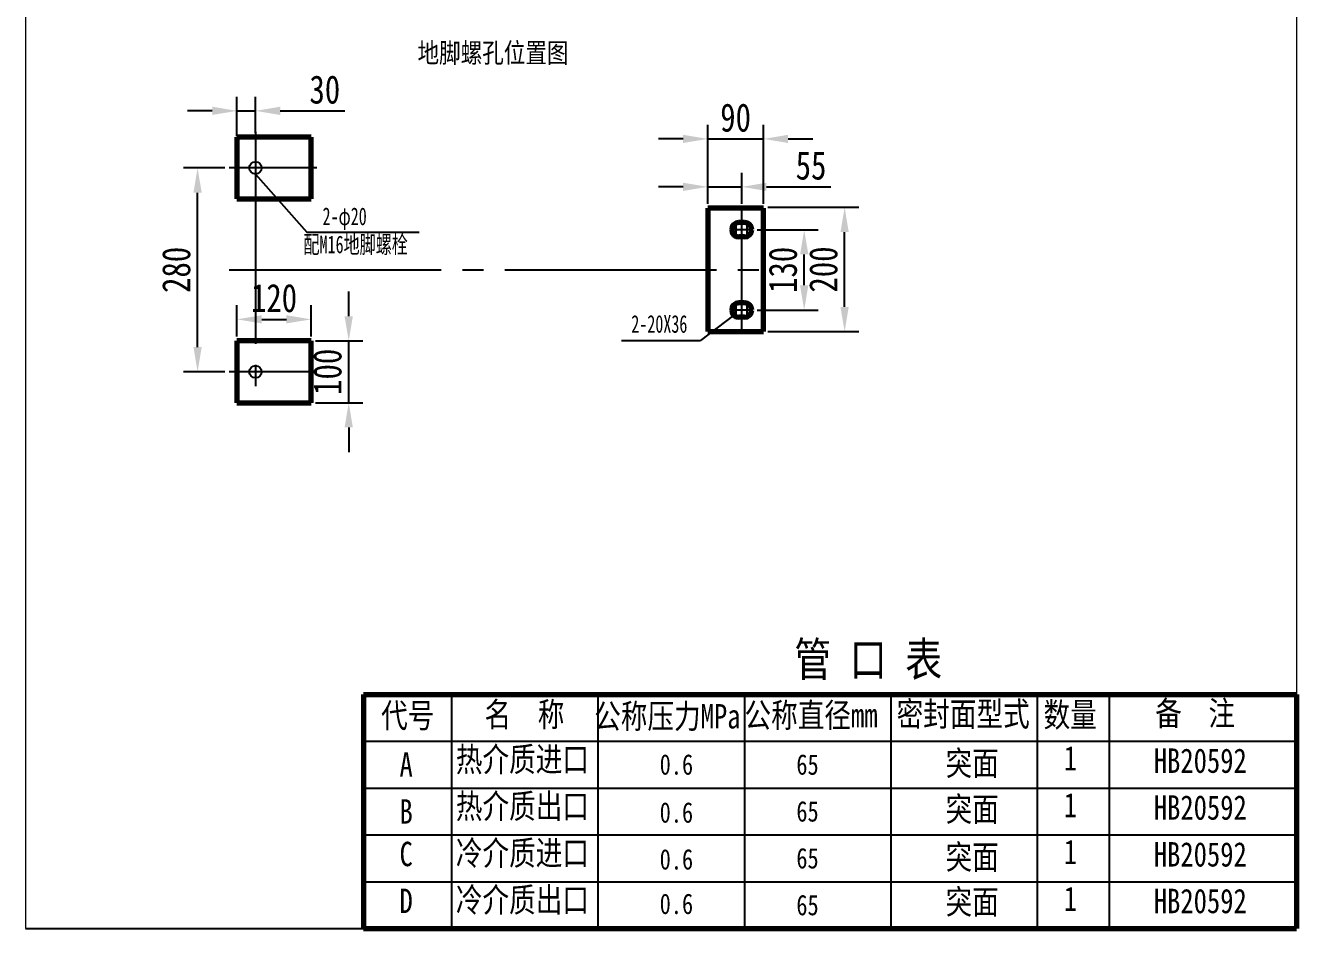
# Model space of a CAD drawing. Header units: millimetres. Extents: x -1351 to 1275, y 768 to 1047.
# Drawn here: x 1095.4 to 1275.4, y 768 to 896 of the extents above; entities that cross this region are included whole.
import ezdxf

# ---------------------------------------------------------------- set-up
doc = ezdxf.new("R2010")
doc.units = ezdxf.units.MM
doc.linetypes.add('EB_DASHDOT', pattern=[39, 30, -3, 3, -3])
doc.layers.get('0').update_dxf_attribs({"lineweight": 0})
doc.styles.add('HZTXT', font='TXT.SHX', dxfattribs={"width": 0.8, "bigfont": 'HZTXT.SHX'})
doc.styles.add('标准', font='SIMFANG.TTF', dxfattribs={"width": 0.667})
doc.dimstyles.new('副本STANDARD', dxfattribs={"dimtxt": 4, "dimasz": 3.5, "dimexe": 2, "dimexo": 0.625, "dimgap": 1, "dimtad": 1, "dimdec": 4, "dimdsep": 46, "dimtxsty": 'HZTXT', "dimcen": 0, "dimclrd": 256, "dimclre": 256, "dimclrt": 256, "dimadec": 0, "dimazin": 0, "dimtfac": 1, "dimtdec": 4, "dimtmove": 0, "dimatfit": 3, "dimfxl": 0, "dimtolj": 1, "dimtzin": 0, "dimarcsym": 0})

# ---------------------------------------------------------------- blocks, each defined once
blk = doc.blocks.new('*D295')
at = {"linetype": 'Continuous', "lineweight": -2}
for p, q in [((1125.31, 880.77), (1125.31, 885.86)), ((1127.93, 880.77), (1127.93, 885.86)), ((1121.81, 883.86), (1118.31, 883.86)), ((1125.31, 883.86), (1127.93, 883.86)), ((1131.43, 883.86), (1140.58, 883.86))]:
    blk.add_line(p, q, dxfattribs=at)
at = {"linetype": 'Continuous'}
for points in [[(1121.81, 884.45), (1121.81, 883.28), (1125.31, 883.86)], [(1131.43, 884.45), (1131.43, 883.28), (1127.93, 883.86)]]:
    blk.add_solid(points, dxfattribs=at)
at = {"layer": 'Defpoints', "color": 0, "linetype": 'Continuous'}
for p in [(1127.93, 883.86), (1125.31, 880.15), (1127.93, 880.15)]:
    blk.add_point(p, dxfattribs=at)
at = {"linetype": 'Continuous', "lineweight": 25, "insert": (1137.75, 886.86), "char_height": 4, "attachment_point": 5, "style": 'HZTXT'}
blk.add_mtext('\\A1;\\fFangSong_GB2312;30', dxfattribs=at)
blk = doc.blocks.new('*D296')
at = {"linetype": 'Continuous', "lineweight": -2}
for p, q in [((1191.98, 870.71), (1191.98, 875.1)), ((1196.79, 870.71), (1196.79, 875.1)), ((1188.48, 873.1), (1184.98, 873.1)), ((1191.98, 873.1), (1196.79, 873.1)), ((1200.29, 873.1), (1209.41, 873.1))]:
    blk.add_line(p, q, dxfattribs=at)
at = {"linetype": 'Continuous'}
for points in [[(1188.48, 873.68), (1188.48, 872.52), (1191.98, 873.1)], [(1200.29, 873.68), (1200.29, 872.52), (1196.79, 873.1)]]:
    blk.add_solid(points, dxfattribs=at)
at = {"layer": 'Defpoints', "color": 0, "linetype": 'Continuous'}
for p in [(1196.79, 873.1), (1191.98, 870.09), (1196.79, 870.09)]:
    blk.add_point(p, dxfattribs=at)
at = {"linetype": 'Continuous', "lineweight": 25, "insert": (1206.6, 876.1), "char_height": 4, "attachment_point": 5, "style": 'HZTXT'}
blk.add_mtext('\\A1;\\fFangSong_GB2312;55', dxfattribs=at)
blk = doc.blocks.new('*D297')
at = {"linetype": 'Continuous', "lineweight": -2}
for p, q in [((1198.99, 867.02), (1207.63, 867.02)), ((1205.63, 859.15), (1205.63, 863.52)), ((1198.99, 855.65), (1207.63, 855.65))]:
    blk.add_line(p, q, dxfattribs=at)
at = {"linetype": 'Continuous'}
for points in [[(1205.05, 863.52), (1206.22, 863.52), (1205.63, 867.02)], [(1205.05, 859.15), (1206.22, 859.15), (1205.63, 855.65)]]:
    blk.add_solid(points, dxfattribs=at)
at = {"layer": 'Defpoints', "color": 0, "linetype": 'Continuous'}
for p in [(1198.37, 867.02), (1205.63, 867.02), (1198.37, 855.65)]:
    blk.add_point(p, dxfattribs=at)
at = {"linetype": 'Continuous', "lineweight": 25, "insert": (1202.63, 861.34), "char_height": 4, "attachment_point": 5, "rotation": 90, "style": 'HZTXT'}
blk.add_mtext('\\A1;\\fFangSong_GB2312;130', dxfattribs=at)
blk = doc.blocks.new('*D298')
at = {"linetype": 'Continuous', "lineweight": -2}
for p, q in [((1125.31, 851.9), (1125.31, 856.33)), ((1135.81, 851.9), (1135.81, 856.33)), ((1128.81, 854.33), (1132.31, 854.33))]:
    blk.add_line(p, q, dxfattribs=at)
at = {"linetype": 'Continuous'}
for points in [[(1128.81, 854.91), (1128.81, 853.75), (1125.31, 854.33)], [(1132.31, 854.91), (1132.31, 853.75), (1135.81, 854.33)]]:
    blk.add_solid(points, dxfattribs=at)
at = {"layer": 'Defpoints', "color": 0, "linetype": 'Continuous'}
for p in [(1135.81, 854.33), (1125.31, 851.27), (1135.81, 851.27)]:
    blk.add_point(p, dxfattribs=at)
at = {"linetype": 'Continuous', "lineweight": 25, "insert": (1130.56, 857.33), "char_height": 4, "attachment_point": 5, "style": 'HZTXT'}
blk.add_mtext('\\A1;\\fFangSong_GB2312;120', dxfattribs=at)
blk = doc.blocks.new('*D306')
at = {"linetype": 'Continuous', "lineweight": -2}
for p, q in [((1200.48, 870.2), (1213.36, 870.2)), ((1211.36, 856.09), (1211.36, 866.7)), ((1200.48, 852.59), (1213.36, 852.59))]:
    blk.add_line(p, q, dxfattribs=at)
at = {"linetype": 'Continuous'}
for points in [[(1210.77, 866.7), (1211.94, 866.7), (1211.36, 870.2)], [(1210.77, 856.09), (1211.94, 856.09), (1211.36, 852.59)]]:
    blk.add_solid(points, dxfattribs=at)
at = {"layer": 'Defpoints', "color": 0, "linetype": 'Continuous'}
for p in [(1199.86, 870.2), (1211.36, 870.2), (1199.86, 852.59)]:
    blk.add_point(p, dxfattribs=at)
at = {"linetype": 'Continuous', "lineweight": 25, "insert": (1208.36, 861.39), "char_height": 4, "attachment_point": 5, "rotation": 90, "style": 'HZTXT'}
blk.add_mtext('\\A1;\\fFangSong_GB2312;200', dxfattribs=at)
blk = doc.blocks.new('*D309')
at = {"linetype": 'Continuous', "lineweight": -2}
for p, q in [((1123.59, 875.77), (1117.73, 875.77)), ((1119.73, 850.4), (1119.73, 872.27)), ((1123.59, 846.9), (1117.73, 846.9))]:
    blk.add_line(p, q, dxfattribs=at)
at = {"linetype": 'Continuous'}
for points in [[(1119.15, 872.27), (1120.32, 872.27), (1119.73, 875.77)], [(1119.15, 850.4), (1120.32, 850.4), (1119.73, 846.9)]]:
    blk.add_solid(points, dxfattribs=at)
at = {"layer": 'Defpoints', "color": 0, "linetype": 'Continuous'}
for p in [(1119.73, 875.77), (1124.22, 875.77), (1124.22, 846.9)]:
    blk.add_point(p, dxfattribs=at)
at = {"linetype": 'Continuous', "lineweight": 25, "insert": (1116.73, 861.34), "char_height": 4, "attachment_point": 5, "rotation": 90, "style": 'HZTXT'}
blk.add_mtext('\\A1;\\fFangSong_GB2312;280', dxfattribs=at)
blk = doc.blocks.new('*D311')
at = {"linetype": 'Continuous', "lineweight": -2}
for p, q in [((1141.14, 854.77), (1141.14, 858.27)), ((1136.43, 851.27), (1143.14, 851.27)), ((1141.14, 842.52), (1141.14, 851.27)), ((1136.43, 842.52), (1143.14, 842.52)), ((1141.14, 839.02), (1141.14, 835.52))]:
    blk.add_line(p, q, dxfattribs=at)
at = {"linetype": 'Continuous'}
for points in [[(1140.55, 854.77), (1141.72, 854.77), (1141.14, 851.27)], [(1140.55, 839.02), (1141.72, 839.02), (1141.14, 842.52)]]:
    blk.add_solid(points, dxfattribs=at)
at = {"layer": 'Defpoints', "color": 0, "linetype": 'Continuous'}
for p in [(1135.81, 851.27), (1141.14, 851.27), (1135.81, 842.52)]:
    blk.add_point(p, dxfattribs=at)
at = {"linetype": 'Continuous', "lineweight": 25, "insert": (1138.14, 846.9), "char_height": 4, "attachment_point": 5, "rotation": 90, "style": 'HZTXT'}
blk.add_mtext('\\A1;\\fFangSong_GB2312;100', dxfattribs=at)
blk = doc.blocks.new('*D312')
at = {"linetype": 'Continuous', "lineweight": -2}
for p, q in [((1191.98, 870.71), (1191.98, 881.89)), ((1199.86, 870.71), (1199.86, 881.89)), ((1188.48, 879.89), (1184.98, 879.89)), ((1191.98, 879.89), (1199.86, 879.89)), ((1203.36, 879.89), (1206.86, 879.89))]:
    blk.add_line(p, q, dxfattribs=at)
at = {"linetype": 'Continuous'}
for points in [[(1188.48, 880.47), (1188.48, 879.31), (1191.98, 879.89)], [(1203.36, 880.47), (1203.36, 879.31), (1199.86, 879.89)]]:
    blk.add_solid(points, dxfattribs=at)
at = {"layer": 'Defpoints', "color": 0, "linetype": 'Continuous'}
for p in [(1199.86, 879.89), (1191.98, 870.09), (1199.86, 870.09)]:
    blk.add_point(p, dxfattribs=at)
at = {"linetype": 'Continuous', "lineweight": 25, "insert": (1195.92, 882.89), "char_height": 4, "attachment_point": 5, "style": 'HZTXT'}
blk.add_mtext('\\A1;\\fFangSong_GB2312;90', dxfattribs=at)

msp = doc.modelspace()

# ---------------------------------------------------------------- linework, layer by layer
at = {"color": 7}
for p, q in [((1095.35549, 1039.03274), (1095.35549, 768.03274)), ((1275.35549, 1039.03274), (1275.35549, 768.03274))]:
    msp.add_line(p, q, dxfattribs=at)
at = {"linetype": 'Continuous', "lineweight": 25}
for p, q in [((1125.30507, 880.25843), (1125.30507, 882.36612)), ((1127.93007, 880.98467), (1127.93007, 882.36612)), ((1127.93007, 874.89905), (1135.22454, 866.67507)), ((1135.22454, 866.67507), (1151.09099, 866.67507)), ((1195.67492, 854.92515), (1190.96881, 851.358)), ((1179.76026, 851.358), (1190.96881, 851.358)), ((1155.69029, 801.21034), (1155.69029, 768.03274)), ((1176.42629, 801.21034), (1176.42629, 768.03274)), ((1197.16229, 801.21034), (1197.16229, 768.03274)), ((1217.89829, 801.21034), (1217.89829, 768.03274)), ((1238.63429, 801.21034), (1238.63429, 768.03274)), ((1248.82966, 801.23851), (1248.82966, 768.06091)), ((1143.24869, 794.57482), (1275.35549, 794.57482)), ((1143.24869, 787.9393), (1275.35549, 787.9393)), ((1143.24869, 781.30378), (1275.35549, 781.30378)), ((1143.24869, 774.66826), (1275.35549, 774.66826)), ((1095.35549, 768.03274), (1275.35549, 768.03274))]:
    msp.add_line(p, q, dxfattribs=at)
at = {"linetype": 'EB_DASHDOT', "lineweight": 25}
for p, q in [((1127.93007, 880.87529), (1127.93007, 841.95623)), ((1136.60705, 875.77405), (1124.21631, 875.77405)), ((1196.79257, 852.58655), (1196.79257, 870.08655)), ((1196.00507, 865.83409), (1196.00507, 868.21401)), ((1197.58007, 865.83409), (1197.58007, 868.21401)), ((1198.36757, 867.02405), (1195.21757, 867.02405)), ((1124.22606, 861.33655), (1199.85507, 861.33655)), ((1196.00507, 854.45909), (1196.00507, 856.83901)), ((1197.58007, 854.45909), (1197.58007, 856.83901)), ((1198.36757, 855.64905), (1195.21757, 855.64905)), ((1136.60705, 846.89905), (1124.21631, 846.89905))]:
    msp.add_line(p, q, dxfattribs=at)
at = {"linetype": 'Continuous', "lineweight": 70}
for p, q in [((1135.80507, 880.14905), (1125.30507, 880.14905)), ((1125.30507, 880.14905), (1125.30507, 871.39905)), ((1135.80507, 871.39905), (1135.80507, 880.14905)), ((1125.30507, 871.39905), (1135.80507, 871.39905)), ((1191.98007, 870.08655), (1191.98007, 852.58655)), ((1199.85507, 870.08655), (1191.98007, 870.08655)), ((1199.85507, 852.58655), (1199.85507, 870.08655)), ((1197.18632, 868.0478), (1196.39882, 868.0478)), ((1197.18632, 866.0003), (1196.39882, 866.0003)), ((1197.18632, 856.6728), (1196.39882, 856.6728)), ((1197.18632, 854.6253), (1196.39882, 854.6253)), ((1191.98007, 852.58655), (1199.85507, 852.58655)), ((1135.80507, 851.27405), (1125.30507, 851.27405)), ((1125.30507, 851.27405), (1125.30507, 842.52405)), ((1135.80507, 842.52405), (1135.80507, 851.27405)), ((1125.30507, 842.52405), (1135.80507, 842.52405)), ((1143.24869, 801.21034), (1143.24869, 768.03274)), ((1143.24869, 801.21034), (1275.35549, 801.21034)), ((1275.35549, 801.21034), (1275.35549, 768.03274)), ((1143.24869, 768.03274), (1275.35549, 768.03274))]:
    msp.add_line(p, q, dxfattribs=at)
at = {"linetype": 'Continuous', "lineweight": 25}
for centre in [(1127.93007, 875.77405), (1127.93007, 846.89905)]:
    msp.add_circle(centre, 0.875, dxfattribs=at)
at = {"linetype": 'Continuous', "lineweight": 70}
for centre, start, end in [((1196.39882, 867.02405), 90, 180), ((1197.18632, 867.02405), 0, 90), ((1196.39882, 867.02405), 180, 270), ((1197.18632, 867.02405), 270, 0), ((1196.39882, 855.64905), 90, 180), ((1196.39882, 855.64905), 180, 270), ((1197.18632, 855.64905), 0, 90), ((1197.18632, 855.64905), 270, 0)]:
    msp.add_arc(centre, 1.02375, start, end, dxfattribs=at)

# ---------------------------------------------------------------- texts
at = {"linetype": 'Continuous', "lineweight": 25, "attachment_point": 1}
for s, insert, char_height, style in [('\\fFangSong_GB2312|b0|i0|p34;地脚螺孔位置图', (1150.87884, 893.48482), 2.8, 'HZTXT'), ('\\fKaiTi_GB2312|b0|i0|p34;2-φ20', (1137.42841, 870.17586), 2.5, '标准'), ('\\fKaiTi_GB2312|b0|i0|p34;配M16地脚螺栓', (1134.72982, 866.19812), 2.5, '标准'), ('\\fKaiTi_GB2312|b0|i0|p34;2-20X36', (1181.14924, 854.93469), 2.5, '标准'), ('\\fFangSong_GB2312|b0|i0|p34; 管 口 表', (1201.61736, 808.57976), 4.8, 'HZTXT'), ('\\fFangSong_GB2312|b0|i0|p34;代号', (1145.72446, 799.94777), 3.456, 'HZTXT'), ('\\fFangSong_GB2312|b0|i0|p34;名  称', (1160.36905, 800.10024), 3.456, 'HZTXT'), ('\\fFangSong_GB2312|b0|i0|p34;公称压力MPa', (1175.89321, 799.84202), 3.456, 'HZTXT'), ('\\fFangSong_GB2312|b0|i0|p34;公称直径mm', (1197.17588, 799.98706), 3.456, 'HZTXT'), ('\\fFangSong_GB2312|b0|i0|p34;密封面型式', (1218.71209, 800.15642), 3.456, 'HZTXT'), ('\\fFangSong_GB2312|b0|i0|p34;数量', (1239.52852, 800.05703), 3.456, 'HZTXT'), ('\\fFangSong_GB2312|b0|i0|p34;备  注', (1255.34173, 800.25251), 3.456, 'HZTXT'), ('\\fFangSong_GB2312|b0|i0|p34;热介质进口', (1156.30459, 793.73895), 3.456, 'HZTXT'), ('\\fFangSong_GB2312|b0|i0|p34;A', (1148.32847, 792.98561), 3.456, 'HZTXT'), ('{\\fFangSong_GB2312|b0|i0|c134|p34;0.6}', (1185.16789, 792.73589), 2.903, 'HZTXT'), ('\\fFangSong_GB2312|b0|i0|p34;65', (1204.52347, 792.72682), 2.903, 'HZTXT'), ('\\fFangSong_GB2312|b0|i0|p34;突面', (1225.64968, 793.18187), 3.456, 'HZTXT'), ('\\fFangSong_GB2312|b0|i0|p34;1', (1242.39222, 793.89076), 3.456, 'HZTXT'), ('{\\fSimSun|b0|i0|c134|p2; HB20592}', (1253.25854, 793.5484), 3.456, 'HZTXT'), ('\\fFangSong_GB2312|b0|i0|p34;热介质出口', (1156.30459, 787.10343), 3.456, 'HZTXT'), ('\\fFangSong_GB2312|b0|i0|p34;突面', (1225.64968, 786.68489), 3.456, 'HZTXT'), ('\\fFangSong_GB2312|b0|i0|p34;1', (1242.39222, 787.25524), 3.456, 'HZTXT'), ('{\\fSimSun|b0|i0|c134|p2; HB20592\\fFangSong_GB2312|b0|i0|c134|p34;}', (1253.25854, 786.91288), 3.456, 'HZTXT'), ('\\fFangSong_GB2312|b0|i0|p34;B', (1148.32847, 786.35009), 3.456, 'HZTXT'), ('{\\fFangSong_GB2312|b0|i0|c134|p34;0.6}', (1185.16789, 785.93437), 2.903, 'HZTXT'), ('\\fFangSong_GB2312|b0|i0|p34;65', (1204.52347, 786.0913), 2.903, 'HZTXT'), ('\\fFangSong_GB2312|b0|i0|p34;C', (1148.32847, 780.32747), 3.456, 'HZTXT'), ('\\fFangSong_GB2312|b0|i0|p34;冷介质进口', (1156.30459, 780.46791), 3.456, 'HZTXT'), ('\\fFangSong_GB2312|b0|i0|p34;65', (1204.52347, 779.45578), 2.903, 'HZTXT'), ('\\fFangSong_GB2312|b0|i0|p34;突面', (1225.64968, 779.89915), 3.456, 'HZTXT'), ('\\fFangSong_GB2312|b0|i0|p34;1', (1242.39222, 780.61972), 3.456, 'HZTXT'), ('{\\fSimSun|b0|i0|c134|p2; HB20592\\fFangSong_GB2312|b0|i0|c134|p34;}', (1253.25854, 780.27736), 3.456, 'HZTXT'), ('{\\fFangSong_GB2312|b0|i0|c134|p34;0.6}', (1185.16789, 779.29874), 2.903, 'HZTXT'), ('\\fFangSong_GB2312|b0|i0|p34;冷介质出口', (1156.30459, 773.83239), 3.456, 'HZTXT'), ('\\fFangSong_GB2312|b0|i0|p34;突面', (1225.64968, 773.54655), 3.456, 'HZTXT'), ('\\fFangSong_GB2312|b0|i0|p34;D', (1148.32847, 773.69195), 3.456, 'HZTXT'), ('{\\fFangSong_GB2312|b0|i0|c134|p34;0.6}', (1185.16789, 772.99489), 2.903, 'HZTXT'), ('\\fFangSong_GB2312|b0|i0|p34;65', (1204.52347, 772.82026), 2.903, 'HZTXT'), ('\\fFangSong_GB2312|b0|i0|p34;1', (1242.39222, 773.9842), 3.456, 'HZTXT'), ('{\\fSimSun|b0|i0|c134|p2; HB20592\\fFangSong_GB2312|b0|i0|c134|p34;}', (1253.25854, 773.67001), 3.456, 'HZTXT')]:
    msp.add_mtext(s, dxfattribs=dict(at, insert=insert, char_height=char_height, style=style))

# ---------------------------------------------------------------- dimensions: what is measured, and where the dimension line sits
at = {"linetype": 'Continuous', "lineweight": 25}
for base, p1, p2, text, picture, middle in [((1127.93007, 883.86295), (1125.30507, 880.14905), (1127.93007, 880.14905), '\\fFangSong_GB2312;30', '*D295', (1137.75494, 886.86295)), ((1199.85507, 879.89134), (1191.98007, 870.08655), (1199.85507, 870.08655), '\\fFangSong_GB2312;90', '*D312', (1195.91757, 882.89134)), ((1196.79257, 873.10155), (1191.98007, 870.08655), (1196.79257, 870.08655), '\\fFangSong_GB2312;55', '*D296', (1206.60014, 876.10155)), ((1135.80507, 854.33031), (1125.30507, 851.27405), (1135.80507, 851.27405), '\\fFangSong_GB2312;120', '*D298', (1130.55507, 857.33031))]:
    dim = msp.add_linear_dim(base=base, p1=p1, p2=p2, text=text, dimstyle='副本STANDARD', dxfattribs=at)
    dim.commit()
    dim.dimension.update_dxf_attribs({"geometry": picture, "text_midpoint": middle})
for base, p1, p2, text, picture, middle in [((1119.7334, 875.77405), (1124.21631, 846.89905), (1124.21631, 875.77405), '\\fFangSong_GB2312;280', '*D309', (1116.7334, 861.33655)), ((1211.35671, 870.19593), (1199.85507, 852.58655), (1199.85507, 870.19593), '\\fFangSong_GB2312;200', '*D306', (1208.35671, 861.39124)), ((1205.63337, 867.02405), (1198.36757, 855.64905), (1198.36757, 867.02405), '\\fFangSong_GB2312;130', '*D297', (1202.63337, 861.33655)), ((1141.13692, 851.27405), (1135.80507, 842.52405), (1135.80507, 851.27405), '\\fFangSong_GB2312;100', '*D311', (1138.13692, 846.89905))]:
    dim = msp.add_linear_dim(base=base, p1=p1, p2=p2, angle=90, text=text, dimstyle='副本STANDARD', dxfattribs=at)
    dim.commit()
    dim.dimension.update_dxf_attribs({"geometry": picture, "text_midpoint": middle})

doc.saveas('drawing.dxf')
